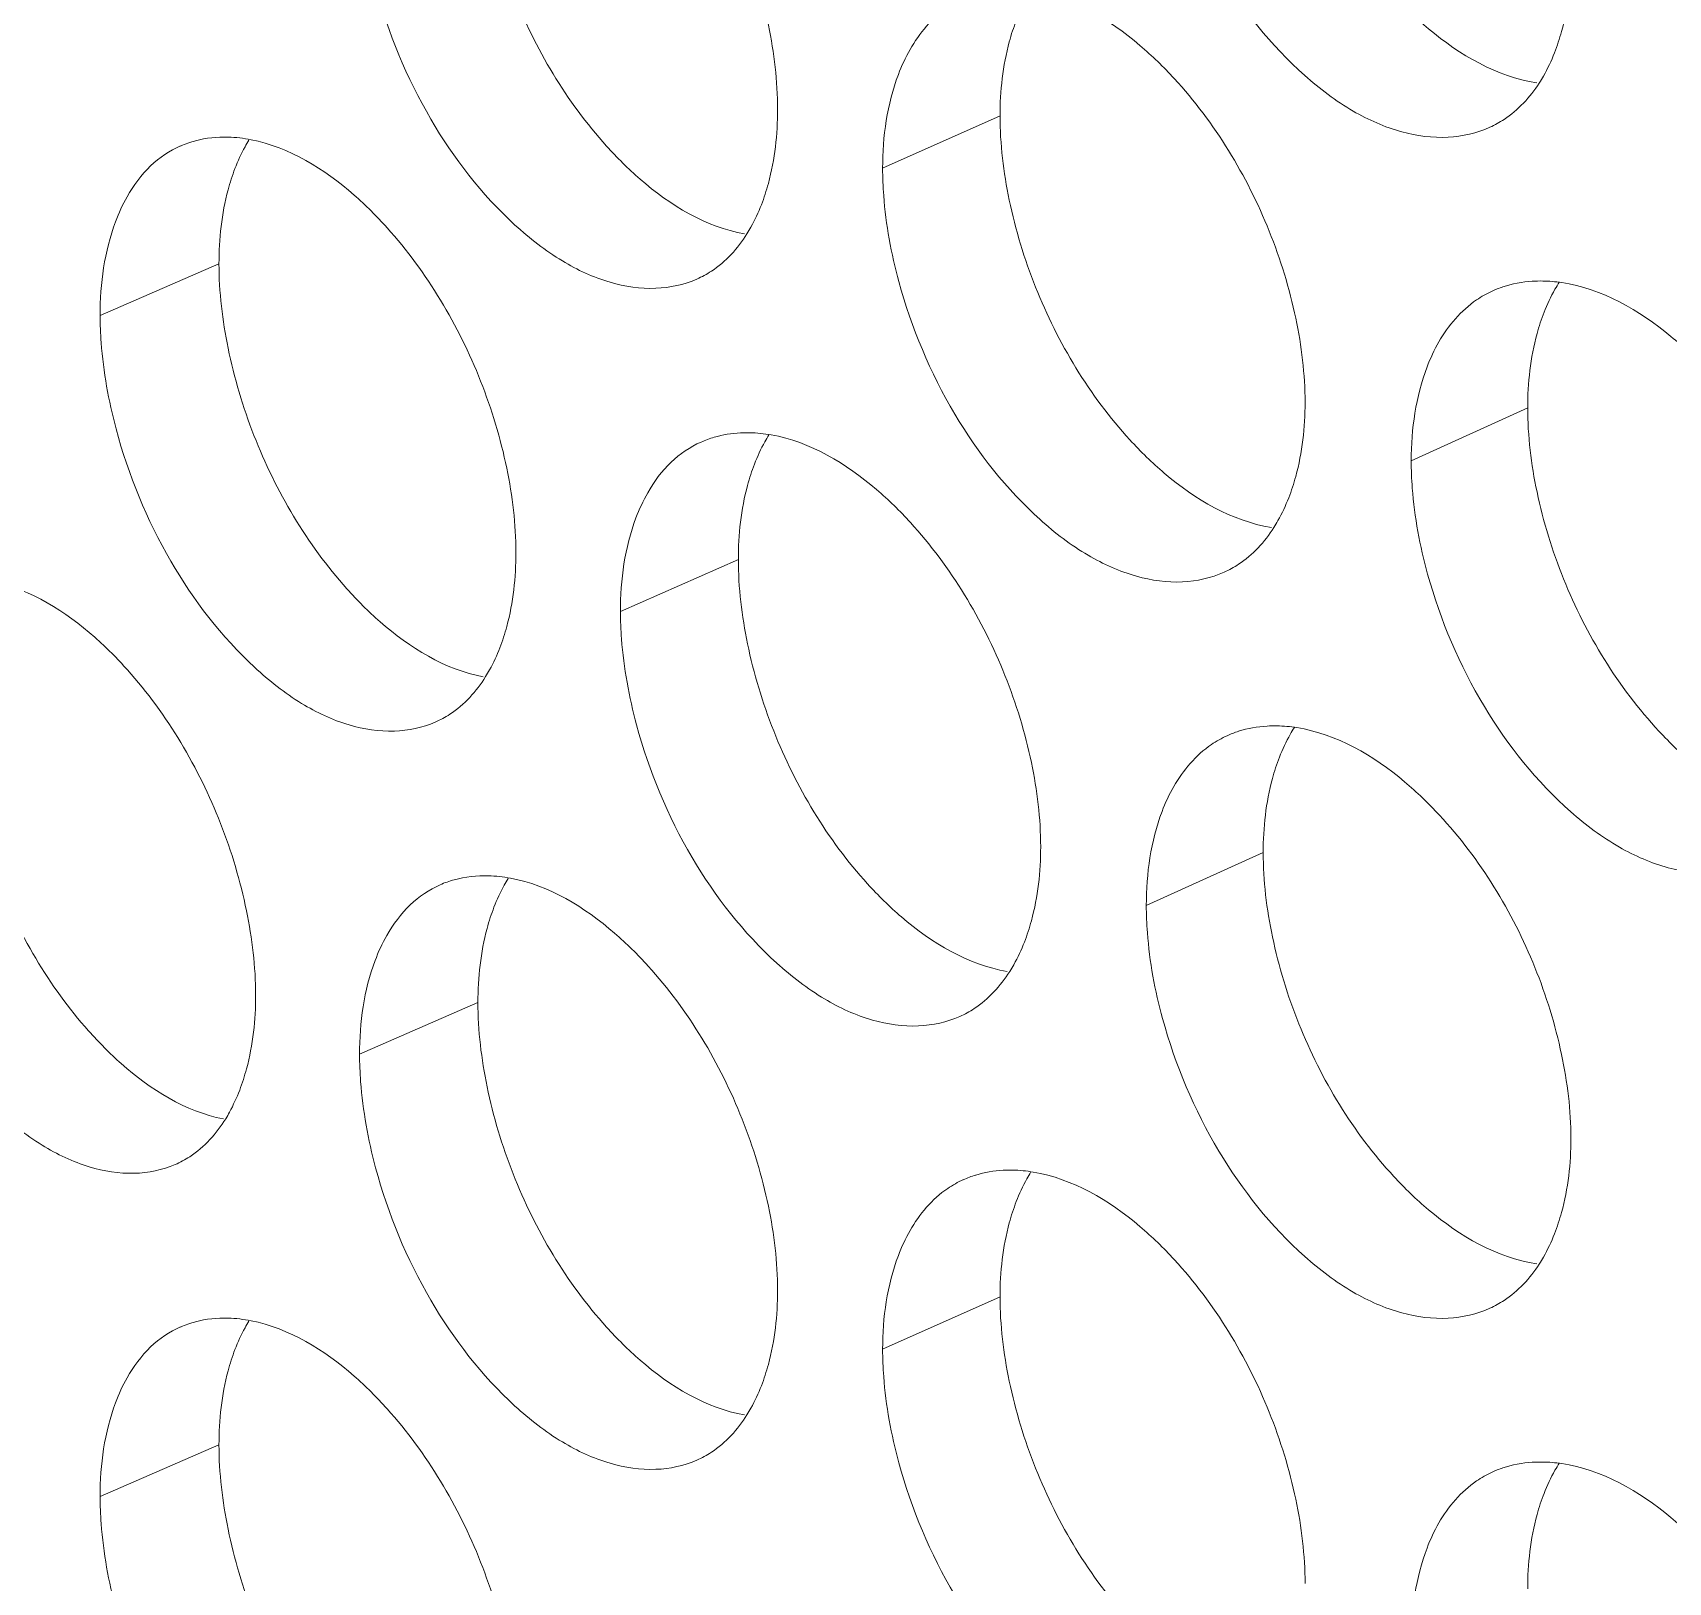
# Model space of a CAD drawing. Header units: millimetres. Extents: x 1177 to 4147, y 93 to 2194.
# Drawn here: x 2555.49 to 2566.4, y 835.13 to 845.47 of the extents above; entities that cross this region are included whole.
import ezdxf

# ---------------------------------------------------------------- set-up
doc = ezdxf.new("R2010")
doc.units = ezdxf.units.MM
doc.header["$LTSCALE"] = 0.1
doc.layers.get('0').update_dxf_attribs({"lineweight": 13})
doc.layers.add('标注', color=251, linetype='Continuous', lineweight=9)

# ---------------------------------------------------------------- blocks, each defined once
blk = doc.blocks.new('02')
at = {"layer": '标注'}
for p, q in [((4429.047, 798.286), (4427.929, 797.786)), ((4421.609, 796.877), (4420.477, 796.385)), ((4421.609, 796.877), (4420.477, 796.385)), ((4434.072, 795.505), (4432.963, 795)), ((4426.555, 794.061), (4425.432, 793.563)), ((4426.555, 794.061), (4425.432, 793.563)), ((4431.553, 791.268), (4430.44, 790.765)), ((4431.553, 791.268), (4430.44, 790.765)), ((4424.075, 789.841), (4422.948, 789.346)), ((4429.047, 787.036), (4427.929, 786.536)), ((4421.609, 785.627), (4420.477, 785.135))]:
    blk.add_line(p, q, dxfattribs=at)
for centre, radius, start, end in [((4421.636, 797.096), 0.984, 104.7476, 113.5233), ((4421.636, 797.096), 0.984, 104.7476, 113.5233), ((4434.159, 795.683), 1.026, 108.4653, 114.5554), ((4426.606, 794.263), 1.001, 106.2734, 113.935), ((4426.606, 794.263), 1.001, 106.2734, 113.935), ((4431.628, 791.454), 1.017, 107.7472, 114.3481), ((4431.628, 791.454), 1.017, 107.7472, 114.3481), ((4424.114, 790.052), 0.993, 105.5171, 113.729), ((4429.11, 787.231), 1.009, 107.0166, 114.1413), ((4421.636, 785.846), 0.984, 104.7476, 113.5233), ((4434.159, 784.433), 1.026, 108.4653, 114.5554)]:
    blk.add_arc(centre, radius, start, end, dxfattribs=at)
for points, knots in [([(4426.929, 798.346), (4426.929, 798.616), (4426.86, 799.175), (4426.532, 800.256), (4426.079, 801.014), (4425.696, 801.437)], [0, 0, 0, 0, 0.238635, 0.494751, 1, 1, 1, 1]), ([(4424.075, 801.091), (4424.075, 800.821), (4424.143, 800.262), (4424.468, 799.18), (4424.918, 798.421), (4425.3, 797.998)], [0, 0, 0, 0, 0.238849, 0.49511, 1, 1, 1, 1]), ([(4430.595, 800.936), (4430.715, 800.495), (4431.066, 799.666), (4431.746, 798.806), (4432.379, 798.325), (4432.847, 798.117), (4433.303, 798.056), (4433.588, 798.12), (4433.712, 798.177)], [0, 0, 0, 0, 0.298318, 0.580156, 0.704454, 0.814053, 0.910977, 1, 1, 1, 1]), ([(4434.327, 798.885), (4434.353, 798.952), (4434.449, 799.245), (4434.484, 799.557), (4434.484, 799.794)], [0, 0, 0, 0, 0.23158, 1, 1, 1, 1]), ([(4423.101, 799.515), (4423.219, 799.075), (4423.562, 798.248), (4424.227, 797.384), (4424.849, 796.898), (4425.308, 796.685), (4425.756, 796.617), (4426.038, 796.676), (4426.16, 796.731)], [0, 0, 0, 0, 0.299735, 0.582272, 0.706518, 0.81572, 0.911912, 1, 1, 1, 1]), ([(4428.698, 799.402), (4428.646, 799.378), (4428.438, 799.263), (4428.279, 799.073), (4428.19, 798.918)], [0, 0, 0, 0, 0.240345, 1, 1, 1, 1]), ([(4430.706, 798.64), (4430.604, 798.752), (4430.226, 799.121), (4429.739, 799.412), (4429.364, 799.474)], [0, 0, 0, 0, 0.285061, 1, 1, 1, 1]), ([(4432.797, 799.433), (4432.9, 799.321), (4433.283, 798.948), (4433.779, 798.658), (4434.158, 798.601)], [0, 0, 0, 0, 0.285159, 1, 1, 1, 1]), ([(4429.202, 799.194), (4429.176, 799.128), (4429.081, 798.835), (4429.047, 798.523), (4429.047, 798.286)], [0, 0, 0, 0, 0.231198, 1, 1, 1, 1]), ([(4428.19, 798.918), (4428.147, 798.841), (4427.983, 798.486), (4427.929, 798.088), (4427.929, 797.786)], [0, 0, 0, 0, 0.225206, 1, 1, 1, 1]), ([(4434.182, 798.598), (4434.196, 798.62), (4434.251, 798.712), (4434.297, 798.81), (4434.327, 798.885)], [0, 0, 0, 0, 0.242205, 1, 1, 1, 1]), ([(4431.952, 795.555), (4431.952, 795.824), (4431.883, 796.383), (4431.551, 797.464), (4431.092, 798.22), (4430.706, 798.64)], [0, 0, 0, 0, 0.238495, 0.494451, 1, 1, 1, 1]), ([(4433.712, 798.177), (4433.759, 798.198), (4433.945, 798.301), (4434.095, 798.463), (4434.182, 798.598)], [0, 0, 0, 0, 0.242239, 1, 1, 1, 1]), ([(4426.775, 797.439), (4426.8, 797.506), (4426.895, 797.799), (4426.929, 798.11), (4426.929, 798.346)], [0, 0, 0, 0, 0.231134, 1, 1, 1, 1]), ([(4429.047, 798.286), (4429.047, 798.017), (4429.116, 797.458), (4429.444, 796.377), (4429.9, 795.619), (4430.284, 795.199)], [0, 0, 0, 0, 0.238709, 0.494811, 1, 1, 1, 1]), ([(4421.243, 797.999), (4421.138, 797.953), (4420.937, 797.817), (4420.795, 797.622), (4420.734, 797.515)], [0, 0, 0, 0, 0.480902, 1, 1, 1, 1]), ([(4421.243, 797.999), (4421.138, 797.953), (4420.937, 797.817), (4420.795, 797.622), (4420.734, 797.515)], [0, 0, 0, 0, 0.480902, 1, 1, 1, 1]), ([(4421.893, 798.055), (4421.881, 798.034), (4421.83, 797.947), (4421.788, 797.855), (4421.761, 797.784)], [0, 0, 0, 0, 0.242091, 1, 1, 1, 1]), ([(4421.893, 798.055), (4421.881, 798.034), (4421.83, 797.947), (4421.788, 797.855), (4421.761, 797.784)], [0, 0, 0, 0, 0.242091, 1, 1, 1, 1]), ([(4423.21, 797.219), (4423.111, 797.329), (4422.747, 797.694), (4422.279, 797.987), (4421.915, 798.058)], [0, 0, 0, 0, 0.285148, 1, 1, 1, 1]), ([(4423.21, 797.219), (4423.111, 797.329), (4422.747, 797.694), (4422.279, 797.987), (4421.915, 798.058)], [0, 0, 0, 0, 0.285148, 1, 1, 1, 1]), ([(4425.3, 797.998), (4425.4, 797.887), (4425.769, 797.518), (4426.246, 797.226), (4426.614, 797.161)], [0, 0, 0, 0, 0.285283, 1, 1, 1, 1]), ([(4421.761, 797.784), (4421.736, 797.718), (4421.642, 797.424), (4421.609, 797.113), (4421.609, 796.877)], [0, 0, 0, 0, 0.230754, 1, 1, 1, 1]), ([(4421.761, 797.784), (4421.736, 797.718), (4421.642, 797.424), (4421.609, 797.113), (4421.609, 796.877)], [0, 0, 0, 0, 0.230754, 1, 1, 1, 1]), ([(4427.929, 797.786), (4427.929, 797.699), (4427.944, 797.335), (4428.011, 796.974), (4428.084, 796.706)], [0, 0, 0, 0, 0.238197, 1, 1, 1, 1]), ([(4420.734, 797.515), (4420.691, 797.439), (4420.53, 797.084), (4420.477, 796.686), (4420.477, 796.385)], [0, 0, 0, 0, 0.224496, 1, 1, 1, 1]), ([(4420.734, 797.515), (4420.691, 797.439), (4420.53, 797.084), (4420.477, 796.686), (4420.477, 796.385)], [0, 0, 0, 0, 0.224496, 1, 1, 1, 1]), ([(4426.637, 797.162), (4426.65, 797.183), (4426.703, 797.272), (4426.746, 797.366), (4426.775, 797.439)], [0, 0, 0, 0, 0.242135, 1, 1, 1, 1]), ([(4424.437, 794.126), (4424.437, 794.395), (4424.369, 794.954), (4424.042, 796.036), (4423.591, 796.795), (4423.21, 797.219)], [0, 0, 0, 0, 0.238705, 0.494901, 1, 1, 1, 1]), ([(4424.437, 794.126), (4424.437, 794.395), (4424.369, 794.954), (4424.042, 796.036), (4423.591, 796.795), (4423.21, 797.219)], [0, 0, 0, 0, 0.238705, 0.494901, 1, 1, 1, 1]), ([(4426.16, 796.731), (4426.208, 796.752), (4426.399, 796.855), (4426.55, 797.023), (4426.637, 797.162)], [0, 0, 0, 0, 0.241404, 1, 1, 1, 1]), ([(4421.609, 796.877), (4421.609, 796.607), (4421.676, 796.048), (4422, 794.966), (4422.447, 794.205), (4422.827, 793.781)], [0, 0, 0, 0, 0.238919, 0.49526, 1, 1, 1, 1]), ([(4421.609, 796.877), (4421.609, 796.607), (4421.676, 796.048), (4422, 794.966), (4422.447, 794.205), (4422.827, 793.781)], [0, 0, 0, 0, 0.238919, 0.49526, 1, 1, 1, 1]), ([(4428.084, 796.706), (4428.203, 796.266), (4428.552, 795.437), (4429.226, 794.576), (4429.855, 794.094), (4430.321, 793.884), (4430.774, 793.82), (4431.058, 793.883), (4431.182, 793.939)], [0, 0, 0, 0, 0.298788, 0.580857, 0.705138, 0.814605, 0.911286, 1, 1, 1, 1]), ([(4434.215, 796.712), (4434.182, 796.713), (4434.053, 796.71), (4433.925, 796.686), (4433.835, 796.656)], [0, 0, 0, 0, 0.257054, 1, 1, 1, 1]), ([(4434.372, 796.7), (4434.358, 796.679), (4434.303, 796.587), (4434.257, 796.49), (4434.228, 796.414)], [0, 0, 0, 0, 0.242189, 1, 1, 1, 1]), ([(4433.733, 796.616), (4433.681, 796.592), (4433.475, 796.476), (4433.315, 796.287), (4433.226, 796.132)], [0, 0, 0, 0, 0.240785, 1, 1, 1, 1]), ([(4435.769, 795.867), (4435.664, 795.979), (4435.277, 796.352), (4434.778, 796.641), (4434.396, 796.697)], [0, 0, 0, 0, 0.284973, 1, 1, 1, 1]), ([(4434.228, 796.414), (4434.202, 796.348), (4434.106, 796.054), (4434.072, 795.742), (4434.072, 795.505)], [0, 0, 0, 0, 0.231495, 1, 1, 1, 1]), ([(4420.477, 796.385), (4420.477, 796.298), (4420.492, 795.933), (4420.558, 795.572), (4420.629, 795.304)], [0, 0, 0, 0, 0.238111, 1, 1, 1, 1]), ([(4420.477, 796.385), (4420.477, 796.298), (4420.492, 795.933), (4420.558, 795.572), (4420.629, 795.304)], [0, 0, 0, 0, 0.238111, 1, 1, 1, 1]), ([(4433.226, 796.132), (4433.182, 796.056), (4433.018, 795.7), (4432.963, 795.302), (4432.963, 795)], [0, 0, 0, 0, 0.225686, 1, 1, 1, 1]), ([(4431.796, 794.647), (4431.822, 794.714), (4431.918, 795.007), (4431.952, 795.318), (4431.952, 795.555)], [0, 0, 0, 0, 0.231431, 1, 1, 1, 1]), ([(4434.072, 795.505), (4434.072, 795.236), (4434.141, 794.677), (4434.473, 793.597), (4434.934, 792.842), (4435.322, 792.424)], [0, 0, 0, 0, 0.23857, 0.494512, 1, 1, 1, 1]), ([(4420.629, 795.304), (4420.746, 794.864), (4421.087, 794.037), (4421.748, 793.172), (4422.365, 792.684), (4422.821, 792.469), (4423.267, 792.399), (4423.547, 792.457), (4423.669, 792.511)], [0, 0, 0, 0, 0.300212, 0.582985, 0.707214, 0.816283, 0.912228, 1, 1, 1, 1]), ([(4420.629, 795.304), (4420.746, 794.864), (4421.087, 794.037), (4421.748, 793.172), (4422.365, 792.684), (4422.821, 792.469), (4423.267, 792.399), (4423.547, 792.457), (4423.669, 792.511)], [0, 0, 0, 0, 0.300212, 0.582985, 0.707214, 0.816283, 0.912228, 1, 1, 1, 1]), ([(4426.2, 795.178), (4426.095, 795.132), (4425.895, 794.995), (4425.752, 794.801), (4425.692, 794.694)], [0, 0, 0, 0, 0.481736, 1, 1, 1, 1]), ([(4426.2, 795.178), (4426.095, 795.132), (4425.895, 794.995), (4425.752, 794.801), (4425.692, 794.694)], [0, 0, 0, 0, 0.481736, 1, 1, 1, 1]), ([(4426.665, 795.267), (4426.635, 795.268), (4426.521, 795.266), (4426.407, 795.248), (4426.325, 795.224)], [0, 0, 0, 0, 0.256633, 1, 1, 1, 1]), ([(4426.665, 795.267), (4426.635, 795.268), (4426.521, 795.266), (4426.407, 795.248), (4426.325, 795.224)], [0, 0, 0, 0, 0.256633, 1, 1, 1, 1]), ([(4426.845, 795.246), (4426.832, 795.224), (4426.78, 795.135), (4426.737, 795.041), (4426.708, 794.968)], [0, 0, 0, 0, 0.242119, 1, 1, 1, 1]), ([(4426.845, 795.246), (4426.832, 795.224), (4426.78, 795.135), (4426.737, 795.041), (4426.708, 794.968)], [0, 0, 0, 0, 0.242119, 1, 1, 1, 1]), ([(4428.194, 794.411), (4428.093, 794.522), (4427.72, 794.89), (4427.239, 795.181), (4426.868, 795.247)], [0, 0, 0, 0, 0.285096, 1, 1, 1, 1]), ([(4428.194, 794.411), (4428.093, 794.522), (4427.72, 794.89), (4427.239, 795.181), (4426.868, 795.247)], [0, 0, 0, 0, 0.285096, 1, 1, 1, 1]), ([(4430.284, 795.199), (4430.387, 795.087), (4430.765, 794.716), (4431.254, 794.425), (4431.631, 794.365)], [0, 0, 0, 0, 0.285206, 1, 1, 1, 1]), ([(4432.963, 795), (4432.963, 794.913), (4432.978, 794.549), (4433.046, 794.188), (4433.119, 793.921)], [0, 0, 0, 0, 0.238256, 1, 1, 1, 1]), ([(4426.708, 794.968), (4426.683, 794.902), (4426.588, 794.609), (4426.555, 794.297), (4426.555, 794.061)], [0, 0, 0, 0, 0.23105, 1, 1, 1, 1]), ([(4426.708, 794.968), (4426.683, 794.902), (4426.588, 794.609), (4426.555, 794.297), (4426.555, 794.061)], [0, 0, 0, 0, 0.23105, 1, 1, 1, 1]), ([(4425.692, 794.694), (4425.648, 794.618), (4425.485, 794.263), (4425.432, 793.865), (4425.432, 793.563)], [0, 0, 0, 0, 0.224968, 1, 1, 1, 1]), ([(4425.692, 794.694), (4425.648, 794.618), (4425.485, 794.263), (4425.432, 793.865), (4425.432, 793.563)], [0, 0, 0, 0, 0.224968, 1, 1, 1, 1]), ([(4431.654, 794.364), (4431.667, 794.385), (4431.722, 794.476), (4431.767, 794.573), (4431.796, 794.647)], [0, 0, 0, 0, 0.242178, 1, 1, 1, 1]), ([(4429.434, 791.323), (4429.434, 791.592), (4429.365, 792.151), (4429.035, 793.232), (4428.579, 793.989), (4428.194, 794.411)], [0, 0, 0, 0, 0.238564, 0.494601, 1, 1, 1, 1]), ([(4429.434, 791.323), (4429.434, 791.592), (4429.365, 792.151), (4429.035, 793.232), (4428.579, 793.989), (4428.194, 794.411)], [0, 0, 0, 0, 0.238564, 0.494601, 1, 1, 1, 1]), ([(4431.182, 793.939), (4431.229, 793.96), (4431.417, 794.063), (4431.567, 794.227), (4431.654, 794.364)], [0, 0, 0, 0, 0.241969, 1, 1, 1, 1]), ([(4424.284, 793.219), (4424.309, 793.285), (4424.404, 793.578), (4424.437, 793.889), (4424.437, 794.126)], [0, 0, 0, 0, 0.230986, 1, 1, 1, 1]), ([(4424.284, 793.219), (4424.309, 793.285), (4424.404, 793.578), (4424.437, 793.889), (4424.437, 794.126)], [0, 0, 0, 0, 0.230986, 1, 1, 1, 1]), ([(4426.555, 794.061), (4426.555, 793.791), (4426.623, 793.232), (4426.95, 792.15), (4427.402, 791.392), (4427.785, 790.97)], [0, 0, 0, 0, 0.238779, 0.49496, 1, 1, 1, 1]), ([(4426.555, 794.061), (4426.555, 793.791), (4426.623, 793.232), (4426.95, 792.15), (4427.402, 791.392), (4427.785, 790.97)], [0, 0, 0, 0, 0.238779, 0.49496, 1, 1, 1, 1]), ([(4433.119, 793.921), (4433.24, 793.48), (4433.594, 792.65), (4434.278, 791.791), (4434.915, 791.313), (4435.386, 791.107), (4435.845, 791.047), (4436.132, 791.114), (4436.256, 791.171)], [0, 0, 0, 0, 0.29785, 0.579458, 0.703775, 0.813505, 0.91067, 1, 1, 1, 1]), ([(4420.738, 793.007), (4420.64, 793.117), (4420.28, 793.48), (4419.819, 793.773), (4419.459, 793.847)], [0, 0, 0, 0, 0.285164, 1, 1, 1, 1]), ([(4422.827, 793.781), (4422.926, 793.67), (4423.29, 793.303), (4423.761, 793.011), (4424.126, 792.942)], [0, 0, 0, 0, 0.285312, 1, 1, 1, 1]), ([(4422.827, 793.781), (4422.926, 793.67), (4423.29, 793.303), (4423.761, 793.011), (4424.126, 792.942)], [0, 0, 0, 0, 0.285312, 1, 1, 1, 1]), ([(4425.432, 793.563), (4425.432, 793.476), (4425.447, 793.112), (4425.514, 792.751), (4425.586, 792.483)], [0, 0, 0, 0, 0.238168, 1, 1, 1, 1]), ([(4425.432, 793.563), (4425.432, 793.476), (4425.447, 793.112), (4425.514, 792.751), (4425.586, 792.483)], [0, 0, 0, 0, 0.238168, 1, 1, 1, 1]), ([(4424.148, 792.944), (4424.161, 792.965), (4424.213, 793.054), (4424.256, 793.147), (4424.284, 793.219)], [0, 0, 0, 0, 0.242119, 1, 1, 1, 1]), ([(4424.148, 792.944), (4424.161, 792.965), (4424.213, 793.054), (4424.256, 793.147), (4424.284, 793.219)], [0, 0, 0, 0, 0.242119, 1, 1, 1, 1]), ([(4421.958, 789.911), (4421.958, 790.18), (4421.89, 790.739), (4421.566, 791.822), (4421.118, 792.582), (4420.738, 793.007)], [0, 0, 0, 0, 0.238776, 0.495052, 1, 1, 1, 1]), ([(4423.669, 792.511), (4423.717, 792.532), (4423.909, 792.635), (4424.061, 792.804), (4424.148, 792.944)], [0, 0, 0, 0, 0.241108, 1, 1, 1, 1]), ([(4423.669, 792.511), (4423.717, 792.532), (4423.909, 792.635), (4424.061, 792.804), (4424.148, 792.944)], [0, 0, 0, 0, 0.241108, 1, 1, 1, 1]), ([(4419.156, 792.669), (4419.156, 792.399), (4419.223, 791.84), (4419.545, 790.757), (4419.99, 789.995), (4420.367, 789.57)], [0, 0, 0, 0, 0.23899, 0.49541, 1, 1, 1, 1]), ([(4425.586, 792.483), (4425.704, 792.043), (4426.05, 791.215), (4426.72, 790.352), (4427.345, 789.868), (4427.808, 789.656), (4428.258, 789.59), (4428.542, 789.652), (4428.664, 789.707)], [0, 0, 0, 0, 0.299261, 0.581563, 0.705826, 0.815161, 0.911598, 1, 1, 1, 1]), ([(4425.586, 792.483), (4425.704, 792.043), (4426.05, 791.215), (4426.72, 790.352), (4427.345, 789.868), (4427.808, 789.656), (4428.258, 789.59), (4428.542, 789.652), (4428.664, 789.707)], [0, 0, 0, 0, 0.299261, 0.581563, 0.705826, 0.815161, 0.911598, 1, 1, 1, 1]), ([(4431.209, 792.381), (4431.157, 792.357), (4430.95, 792.242), (4430.791, 792.052), (4430.702, 791.897)], [0, 0, 0, 0, 0.240568, 1, 1, 1, 1]), ([(4431.209, 792.381), (4431.157, 792.357), (4430.95, 792.242), (4430.791, 792.052), (4430.702, 791.897)], [0, 0, 0, 0, 0.240568, 1, 1, 1, 1]), ([(4431.685, 792.475), (4431.653, 792.475), (4431.53, 792.473), (4431.406, 792.451), (4431.318, 792.423)], [0, 0, 0, 0, 0.25692, 1, 1, 1, 1]), ([(4431.685, 792.475), (4431.653, 792.475), (4431.53, 792.473), (4431.406, 792.451), (4431.318, 792.423)], [0, 0, 0, 0, 0.25692, 1, 1, 1, 1]), ([(4431.85, 792.46), (4431.836, 792.438), (4431.782, 792.347), (4431.737, 792.251), (4431.708, 792.176)], [0, 0, 0, 0, 0.242162, 1, 1, 1, 1]), ([(4431.85, 792.46), (4431.836, 792.438), (4431.782, 792.347), (4431.737, 792.251), (4431.708, 792.176)], [0, 0, 0, 0, 0.242162, 1, 1, 1, 1]), ([(4433.231, 791.625), (4433.127, 791.737), (4432.745, 792.109), (4432.252, 792.398), (4431.873, 792.458)], [0, 0, 0, 0, 0.28502, 1, 1, 1, 1]), ([(4433.231, 791.625), (4433.127, 791.737), (4432.745, 792.109), (4432.252, 792.398), (4431.873, 792.458)], [0, 0, 0, 0, 0.28502, 1, 1, 1, 1]), ([(4435.322, 792.424), (4435.427, 792.311), (4435.814, 791.937), (4436.316, 791.648), (4436.699, 791.594)], [0, 0, 0, 0, 0.285106, 1, 1, 1, 1]), ([(4431.708, 792.176), (4431.682, 792.11), (4431.587, 791.816), (4431.553, 791.505), (4431.553, 791.268)], [0, 0, 0, 0, 0.231346, 1, 1, 1, 1]), ([(4431.708, 792.176), (4431.682, 792.11), (4431.587, 791.816), (4431.553, 791.505), (4431.553, 791.268)], [0, 0, 0, 0, 0.231346, 1, 1, 1, 1]), ([(4430.702, 791.897), (4430.658, 791.821), (4430.494, 791.465), (4430.44, 791.067), (4430.44, 790.765)], [0, 0, 0, 0, 0.225445, 1, 1, 1, 1]), ([(4430.702, 791.897), (4430.658, 791.821), (4430.494, 791.465), (4430.44, 791.067), (4430.44, 790.765)], [0, 0, 0, 0, 0.225445, 1, 1, 1, 1]), ([(4434.484, 788.544), (4434.484, 788.813), (4434.414, 789.371), (4434.08, 790.452), (4433.619, 791.207), (4433.231, 791.625)], [0, 0, 0, 0, 0.238425, 0.494301, 1, 1, 1, 1]), ([(4434.484, 788.544), (4434.484, 788.813), (4434.414, 789.371), (4434.08, 790.452), (4433.619, 791.207), (4433.231, 791.625)], [0, 0, 0, 0, 0.238425, 0.494301, 1, 1, 1, 1]), ([(4429.279, 790.415), (4429.305, 790.482), (4429.4, 790.775), (4429.434, 791.086), (4429.434, 791.323)], [0, 0, 0, 0, 0.231283, 1, 1, 1, 1]), ([(4429.279, 790.415), (4429.305, 790.482), (4429.4, 790.775), (4429.434, 791.086), (4429.434, 791.323)], [0, 0, 0, 0, 0.231283, 1, 1, 1, 1]), ([(4431.553, 791.268), (4431.553, 790.999), (4431.622, 790.44), (4431.952, 789.359), (4432.41, 788.602), (4432.797, 788.183)], [0, 0, 0, 0, 0.238639, 0.494661, 1, 1, 1, 1]), ([(4431.553, 791.268), (4431.553, 790.999), (4431.622, 790.44), (4431.952, 789.359), (4432.41, 788.602), (4432.797, 788.183)], [0, 0, 0, 0, 0.238639, 0.494661, 1, 1, 1, 1]), ([(4418.171, 791.098), (4418.287, 790.658), (4418.626, 789.832), (4419.282, 788.966), (4419.895, 788.476), (4420.348, 788.259), (4420.791, 788.187), (4421.07, 788.243), (4421.191, 788.296)], [0, 0, 0, 0, 0.30069, 0.583702, 0.707914, 0.81685, 0.912547, 1, 1, 1, 1]), ([(4423.715, 790.961), (4423.61, 790.915), (4423.41, 790.778), (4423.267, 790.584), (4423.206, 790.477)], [0, 0, 0, 0, 0.481324, 1, 1, 1, 1]), ([(4424.363, 791.022), (4424.35, 791.001), (4424.298, 790.913), (4424.256, 790.82), (4424.228, 790.748)], [0, 0, 0, 0, 0.242103, 1, 1, 1, 1]), ([(4425.696, 790.187), (4425.596, 790.297), (4425.227, 790.664), (4424.752, 790.956), (4424.385, 791.024)], [0, 0, 0, 0, 0.285125, 1, 1, 1, 1]), ([(4427.785, 790.97), (4427.887, 790.859), (4428.26, 790.489), (4428.743, 790.198), (4429.116, 790.135)], [0, 0, 0, 0, 0.285248, 1, 1, 1, 1]), ([(4427.785, 790.97), (4427.887, 790.859), (4428.26, 790.489), (4428.743, 790.198), (4429.116, 790.135)], [0, 0, 0, 0, 0.285248, 1, 1, 1, 1]), ([(4424.228, 790.748), (4424.203, 790.682), (4424.108, 790.389), (4424.075, 790.078), (4424.075, 789.841)], [0, 0, 0, 0, 0.230902, 1, 1, 1, 1]), ([(4430.44, 790.765), (4430.44, 790.678), (4430.455, 790.314), (4430.522, 789.953), (4430.595, 789.686)], [0, 0, 0, 0, 0.238227, 1, 1, 1, 1]), ([(4430.44, 790.765), (4430.44, 790.678), (4430.455, 790.314), (4430.522, 789.953), (4430.595, 789.686)], [0, 0, 0, 0, 0.238227, 1, 1, 1, 1]), ([(4423.206, 790.477), (4423.163, 790.401), (4423.001, 790.045), (4422.948, 789.648), (4422.948, 789.346)], [0, 0, 0, 0, 0.224731, 1, 1, 1, 1]), ([(4429.139, 790.135), (4429.152, 790.156), (4429.206, 790.246), (4429.25, 790.341), (4429.279, 790.415)], [0, 0, 0, 0, 0.242155, 1, 1, 1, 1]), ([(4429.139, 790.135), (4429.152, 790.156), (4429.206, 790.246), (4429.25, 790.341), (4429.279, 790.415)], [0, 0, 0, 0, 0.242155, 1, 1, 1, 1]), ([(4426.929, 787.096), (4426.929, 787.366), (4426.86, 787.925), (4426.532, 789.006), (4426.079, 789.764), (4425.696, 790.187)], [0, 0, 0, 0, 0.238635, 0.494751, 1, 1, 1, 1]), ([(4428.664, 789.707), (4428.712, 789.728), (4428.901, 789.831), (4429.052, 789.997), (4429.139, 790.135)], [0, 0, 0, 0, 0.24169, 1, 1, 1, 1]), ([(4428.664, 789.707), (4428.712, 789.728), (4428.901, 789.831), (4429.052, 789.997), (4429.139, 790.135)], [0, 0, 0, 0, 0.24169, 1, 1, 1, 1]), ([(4421.806, 789.004), (4421.831, 789.071), (4421.925, 789.364), (4421.958, 789.674), (4421.958, 789.911)], [0, 0, 0, 0, 0.230838, 1, 1, 1, 1]), ([(4424.075, 789.841), (4424.075, 789.571), (4424.143, 789.012), (4424.468, 787.93), (4424.918, 787.171), (4425.3, 786.748)], [0, 0, 0, 0, 0.238849, 0.49511, 1, 1, 1, 1]), ([(4420.367, 789.57), (4420.465, 789.46), (4420.825, 789.094), (4421.289, 788.801), (4421.651, 788.73)], [0, 0, 0, 0, 0.285334, 1, 1, 1, 1]), ([(4430.595, 789.686), (4430.715, 789.245), (4431.066, 788.416), (4431.746, 787.556), (4432.379, 787.075), (4432.847, 786.867), (4433.303, 786.806), (4433.588, 786.87), (4433.712, 786.927)], [0, 0, 0, 0, 0.298318, 0.580156, 0.704454, 0.814053, 0.910977, 1, 1, 1, 1]), ([(4430.595, 789.686), (4430.715, 789.245), (4431.066, 788.416), (4431.746, 787.556), (4432.379, 787.075), (4432.847, 786.867), (4433.303, 786.806), (4433.588, 786.87), (4433.712, 786.927)], [0, 0, 0, 0, 0.298318, 0.580156, 0.704454, 0.814053, 0.910977, 1, 1, 1, 1]), ([(4422.948, 789.346), (4422.948, 789.259), (4422.963, 788.895), (4423.029, 788.534), (4423.101, 788.265)], [0, 0, 0, 0, 0.23814, 1, 1, 1, 1]), ([(4421.673, 788.733), (4421.686, 788.754), (4421.736, 788.841), (4421.778, 788.933), (4421.806, 789.004)], [0, 0, 0, 0, 0.242107, 1, 1, 1, 1]), ([(4421.191, 788.296), (4421.24, 788.317), (4421.433, 788.421), (4421.586, 788.592), (4421.673, 788.733)], [0, 0, 0, 0, 0.240804, 1, 1, 1, 1]), ([(4434.327, 787.635), (4434.353, 787.702), (4434.449, 787.995), (4434.484, 788.307), (4434.484, 788.544)], [0, 0, 0, 0, 0.23158, 1, 1, 1, 1]), ([(4434.327, 787.635), (4434.353, 787.702), (4434.449, 787.995), (4434.484, 788.307), (4434.484, 788.544)], [0, 0, 0, 0, 0.23158, 1, 1, 1, 1]), ([(4423.101, 788.265), (4423.219, 787.825), (4423.562, 786.998), (4424.227, 786.134), (4424.849, 785.648), (4425.308, 785.435), (4425.756, 785.367), (4426.038, 785.426), (4426.16, 785.481)], [0, 0, 0, 0, 0.299735, 0.582272, 0.706518, 0.81572, 0.911912, 1, 1, 1, 1]), ([(4428.698, 788.152), (4428.646, 788.128), (4428.438, 788.013), (4428.279, 787.823), (4428.19, 787.668)], [0, 0, 0, 0, 0.240345, 1, 1, 1, 1]), ([(4429.168, 788.243), (4429.138, 788.244), (4429.019, 788.242), (4428.9, 788.222), (4428.815, 788.196)], [0, 0, 0, 0, 0.25678, 1, 1, 1, 1]), ([(4429.341, 788.225), (4429.328, 788.203), (4429.274, 788.113), (4429.23, 788.018), (4429.202, 787.944)], [0, 0, 0, 0, 0.242139, 1, 1, 1, 1]), ([(4430.706, 787.39), (4430.604, 787.502), (4430.226, 787.871), (4429.739, 788.162), (4429.364, 788.224)], [0, 0, 0, 0, 0.285061, 1, 1, 1, 1]), ([(4432.797, 788.183), (4432.9, 788.071), (4433.283, 787.698), (4433.779, 787.408), (4434.158, 787.351)], [0, 0, 0, 0, 0.285159, 1, 1, 1, 1]), ([(4432.797, 788.183), (4432.9, 788.071), (4433.283, 787.698), (4433.779, 787.408), (4434.158, 787.351)], [0, 0, 0, 0, 0.285159, 1, 1, 1, 1]), ([(4429.202, 787.944), (4429.176, 787.878), (4429.081, 787.585), (4429.047, 787.273), (4429.047, 787.036)], [0, 0, 0, 0, 0.231198, 1, 1, 1, 1]), ([(4428.19, 787.668), (4428.147, 787.591), (4427.983, 787.236), (4427.929, 786.838), (4427.929, 786.536)], [0, 0, 0, 0, 0.225206, 1, 1, 1, 1]), ([(4434.182, 787.348), (4434.196, 787.37), (4434.251, 787.462), (4434.297, 787.56), (4434.327, 787.635)], [0, 0, 0, 0, 0.242205, 1, 1, 1, 1]), ([(4434.182, 787.348), (4434.196, 787.37), (4434.251, 787.462), (4434.297, 787.56), (4434.327, 787.635)], [0, 0, 0, 0, 0.242205, 1, 1, 1, 1]), ([(4431.952, 784.305), (4431.952, 784.574), (4431.883, 785.133), (4431.551, 786.214), (4431.092, 786.97), (4430.706, 787.39)], [0, 0, 0, 0, 0.238495, 0.494451, 1, 1, 1, 1]), ([(4433.712, 786.927), (4433.759, 786.948), (4433.945, 787.051), (4434.095, 787.213), (4434.182, 787.348)], [0, 0, 0, 0, 0.242239, 1, 1, 1, 1]), ([(4433.712, 786.927), (4433.759, 786.948), (4433.945, 787.051), (4434.095, 787.213), (4434.182, 787.348)], [0, 0, 0, 0, 0.242239, 1, 1, 1, 1]), ([(4426.775, 786.189), (4426.8, 786.256), (4426.895, 786.549), (4426.929, 786.86), (4426.929, 787.096)], [0, 0, 0, 0, 0.231134, 1, 1, 1, 1]), ([(4429.047, 787.036), (4429.047, 786.767), (4429.116, 786.208), (4429.444, 785.127), (4429.9, 784.369), (4430.284, 783.949)], [0, 0, 0, 0, 0.238709, 0.494811, 1, 1, 1, 1]), ([(4421.243, 786.749), (4421.138, 786.703), (4420.937, 786.567), (4420.795, 786.372), (4420.734, 786.265)], [0, 0, 0, 0, 0.480902, 1, 1, 1, 1]), ([(4421.893, 786.805), (4421.881, 786.784), (4421.83, 786.697), (4421.788, 786.605), (4421.761, 786.534)], [0, 0, 0, 0, 0.242091, 1, 1, 1, 1]), ([(4423.21, 785.969), (4423.111, 786.079), (4422.747, 786.444), (4422.279, 786.737), (4421.915, 786.808)], [0, 0, 0, 0, 0.285148, 1, 1, 1, 1]), ([(4425.3, 786.748), (4425.4, 786.637), (4425.769, 786.268), (4426.246, 785.976), (4426.614, 785.911)], [0, 0, 0, 0, 0.285283, 1, 1, 1, 1]), ([(4421.761, 786.534), (4421.736, 786.468), (4421.642, 786.174), (4421.609, 785.863), (4421.609, 785.627)], [0, 0, 0, 0, 0.230754, 1, 1, 1, 1]), ([(4427.929, 786.536), (4427.929, 786.449), (4427.944, 786.085), (4428.011, 785.724), (4428.084, 785.456)], [0, 0, 0, 0, 0.238197, 1, 1, 1, 1]), ([(4420.734, 786.265), (4420.691, 786.189), (4420.53, 785.834), (4420.477, 785.436), (4420.477, 785.135)], [0, 0, 0, 0, 0.224496, 1, 1, 1, 1]), ([(4426.637, 785.912), (4426.65, 785.933), (4426.703, 786.022), (4426.746, 786.116), (4426.775, 786.189)], [0, 0, 0, 0, 0.242135, 1, 1, 1, 1]), ([(4424.437, 782.876), (4424.437, 783.145), (4424.369, 783.704), (4424.042, 784.786), (4423.591, 785.545), (4423.21, 785.969)], [0, 0, 0, 0, 0.238705, 0.494901, 1, 1, 1, 1]), ([(4426.16, 785.481), (4426.208, 785.502), (4426.399, 785.605), (4426.55, 785.773), (4426.637, 785.912)], [0, 0, 0, 0, 0.241404, 1, 1, 1, 1]), ([(4421.609, 785.627), (4421.609, 785.357), (4421.676, 784.798), (4422, 783.716), (4422.447, 782.955), (4422.827, 782.531)], [0, 0, 0, 0, 0.238919, 0.49526, 1, 1, 1, 1]), ([(4428.084, 785.456), (4428.203, 785.016), (4428.552, 784.187), (4429.226, 783.326), (4429.855, 782.844), (4430.321, 782.634), (4430.774, 782.57), (4431.058, 782.633), (4431.182, 782.689)], [0, 0, 0, 0, 0.298788, 0.580857, 0.705138, 0.814605, 0.911286, 1, 1, 1, 1]), ([(4433.733, 785.366), (4433.681, 785.342), (4433.475, 785.226), (4433.315, 785.037), (4433.226, 784.882)], [0, 0, 0, 0, 0.240785, 1, 1, 1, 1]), ([(4434.215, 785.462), (4434.182, 785.463), (4434.053, 785.46), (4433.925, 785.436), (4433.835, 785.406)], [0, 0, 0, 0, 0.257054, 1, 1, 1, 1]), ([(4434.372, 785.45), (4434.358, 785.429), (4434.303, 785.337), (4434.257, 785.24), (4434.228, 785.164)], [0, 0, 0, 0, 0.242189, 1, 1, 1, 1]), ([(4435.769, 784.617), (4435.664, 784.729), (4435.277, 785.102), (4434.778, 785.391), (4434.396, 785.447)], [0, 0, 0, 0, 0.284973, 1, 1, 1, 1]), ([(4420.477, 785.135), (4420.477, 785.048), (4420.492, 784.683), (4420.558, 784.322), (4420.629, 784.054)], [0, 0, 0, 0, 0.238111, 1, 1, 1, 1]), ([(4434.228, 785.164), (4434.202, 785.098), (4434.106, 784.804), (4434.072, 784.492), (4434.072, 784.255)], [0, 0, 0, 0, 0.231495, 1, 1, 1, 1]), ([(4433.226, 784.882), (4433.182, 784.806), (4433.018, 784.45), (4432.963, 784.052), (4432.963, 783.75)], [0, 0, 0, 0, 0.225686, 1, 1, 1, 1])]:
    blk.add_open_spline(points, degree=3, knots=knots, dxfattribs=at)
for points in [[(4421.697, 798.083), (4421.592, 798.086), (4421.486, 798.075), (4421.385, 798.048)], [(4421.697, 798.083), (4421.592, 798.086), (4421.486, 798.075), (4421.385, 798.048)], [(4421.915, 798.058), (4421.843, 798.072), (4421.77, 798.081), (4421.697, 798.083)], [(4421.915, 798.058), (4421.843, 798.072), (4421.77, 798.081), (4421.697, 798.083)], [(4434.396, 796.697), (4434.336, 796.706), (4434.275, 796.712), (4434.215, 796.712)], [(4426.868, 795.247), (4426.801, 795.258), (4426.733, 795.265), (4426.665, 795.267)], [(4426.868, 795.247), (4426.801, 795.258), (4426.733, 795.265), (4426.665, 795.267)], [(4431.873, 792.458), (4431.811, 792.468), (4431.748, 792.474), (4431.685, 792.475)], [(4431.873, 792.458), (4431.811, 792.468), (4431.748, 792.474), (4431.685, 792.475)], [(4424.174, 791.047), (4424.065, 791.05), (4423.954, 791.038), (4423.849, 791.008)], [(4424.385, 791.024), (4424.315, 791.037), (4424.245, 791.045), (4424.174, 791.047)], [(4429.364, 788.224), (4429.299, 788.235), (4429.234, 788.242), (4429.168, 788.243)], [(4421.697, 786.833), (4421.592, 786.836), (4421.486, 786.825), (4421.385, 786.798)], [(4421.915, 786.808), (4421.843, 786.822), (4421.77, 786.831), (4421.697, 786.833)], [(4434.396, 785.447), (4434.336, 785.456), (4434.275, 785.462), (4434.215, 785.462)]]:
    blk.add_open_spline(points, degree=3, dxfattribs=at)

msp = doc.modelspace()

# ---------------------------------------------------------------- block references
at = {"xscale": 0.7, "yscale": 0.7, "zscale": 0.7}
msp.add_blockref('02', (-538.391, 286.112), dxfattribs=at)

doc.saveas('drawing.dxf')
